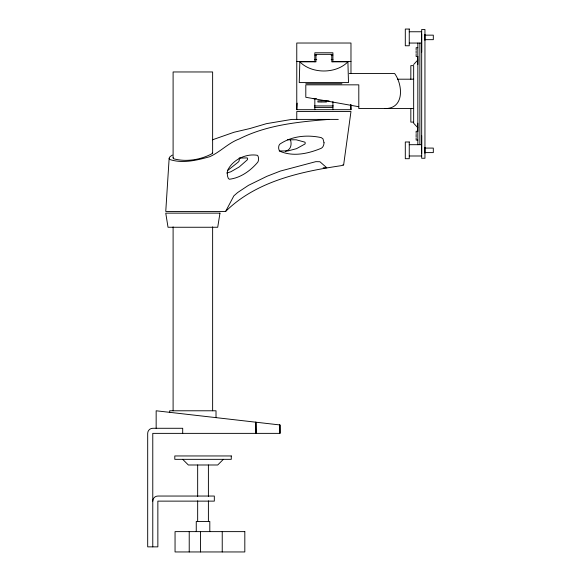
<?xml version="1.0" encoding="UTF-8"?>
<svg xmlns="http://www.w3.org/2000/svg" width="581" height="581" viewBox="0 0 581 581"><rect width="100%" height="100%" fill="white"/><g stroke="black" fill="none" stroke-linecap="round" stroke-linejoin="round"><path stroke-width="0.87" d="M255.684 433.368L255.444 422.147L255.444 433.368M279.672 433.368L279.534 424.907L279.534 433.368M152.774 546.859L152.774 433.368L279.875 433.368L279.86 424.943L279.432 424.9M279.81 424.943L279.781 433.368M410.832 108.56L410.832 122.112L413.657 122.112L413.657 65.638L410.832 65.638L410.832 79.198M417.833 131.146L417.833 56.604M421.675 153.733L421.675 34.018M347.903 61.84L348.491 82.582L299.251 82.582L299.84 61.84L315.97 61.84L315.97 54.345L331.78 54.345L331.78 61.84L347.903 61.84C336.021 74.041 311.728 74.041 299.84 61.84M172.325 155.091L169.957 156.725L169.151 158.25L165.759 211.44L225.631 211.44C256.068 181.366 300.108 171.758 340.989 165.701A19.798 1.423 -2.4 0 0 342.964 164.539M350.975 104.478L350.975 109.686L296.768 109.686L297.189 103.135M343.64 164.881L350.975 111.494L296.768 111.494L296.768 119.403M225.631 211.44L233.86 195.848L237.665 192.522L248.45 185.361L266.904 176.312L280.332 171.075L315.781 161.663L319.906 161.729L326.769 167.764L323.174 167.764M212.631 152.454L211.956 153.725C200.706 159.819 186.189 162.157 173.777 158.816L173.102 157.727M413.657 64.513L417.833 59.996M223.358 459.339L217.715 464.989L188.346 464.989L182.703 459.339M285.286 151.358C290.965 149.876 291.894 144.691 290.522 139.941M227.592 170.56L238.675 161.729A3.82 2.121 -90 0 0 239.307 158.134M212.472 139.796L233.961 132.272L249.83 128.554L266.447 123.666L291.793 119.403L338.28 119.403M226.764 173L230.737 171.816L239.227 166.958L247.433 159.717A1.06 0.53 -90 0 0 247.237 157.916L239.14 158.09M385.987 108.56C404.594 107.899 402.72 84.565 394.659 73.547L349.283 73.547M328.853 119.403C298.344 121.843 266.882 124.915 239.19 138.99C228.202 143.02 220.192 152.106 209.639 156.725C196.995 160.283 182.783 163.733 169.957 159.564L169.151 158.25M287.544 139.803L296.201 139.789L304.909 142.163A1.06 0.53 -90 0 1 304.967 144.001L296.499 148.671L287.922 150.944L279.265 150.966M409.256 31.759L421.675 31.759M424.362 35.15L433.31 35.15L433.31 39.668L424.362 39.668M409.256 43.052L421.675 43.052L421.675 29.5L424.951 29.5L424.951 158.25L421.675 158.25L421.675 144.698L409.256 144.698M417.833 47.686L416.141 47.686L416.141 49.886M314.837 55.013L316.645 55.013M331.097 55.013L332.906 55.013M417.833 56.495L416.141 56.495L416.141 54.294M314.8 59.429L316.754 59.429M331.214 59.429L332.942 59.429M296.768 61.557L314.837 61.557M332.906 61.557L350.975 61.557M397.527 79.198L413.657 79.198M305.802 83.715L341.94 83.715M313.253 98.617L316.369 98.617M329.057 100.876L317.887 100.876L317.887 102.009L320.879 102.009M321.278 102.009L326.471 102.009M314.386 105.938L333.363 105.938M314.837 107.412L332.906 107.412M413.657 108.56L358.804 108.56L358.804 84.841L305.802 84.841L305.802 97.267L358.811 106.73M417.833 131.255L416.141 131.255L416.141 133.463M417.833 140.065L416.141 140.065L416.141 137.864M424.362 148.082L433.31 148.082L433.31 152.607L424.362 152.607M409.256 155.991L421.675 155.991M279.272 424.878L156.158 410.782L156.158 428.284M417.833 127.755L413.657 123.237L413.657 122.242M350.663 104.776L350.975 109.686M279.868 424.943L279.875 433.368M255.952 433.368L255.945 422.205L256.228 433.368M424.951 34.584L424.951 40.234M424.951 147.523L424.951 153.166M421.675 43.306L421.675 52.087M421.675 135.663L421.675 144.444M419.867 43.052L419.867 144.393M417.833 43.052L417.833 64.535M417.833 123.216L417.833 144.698M416.141 50.816L416.141 53.358M416.141 134.393L416.141 136.934M350.975 73.547L350.975 43.023L296.768 43.023L296.768 109.686M332.906 61.782L332.906 52.777L314.837 52.777L314.837 61.782M332.906 101.566L332.906 109.686M314.837 98.385L314.837 109.686M222.232 531.622L222.232 551.95M216.016 417.637L216.016 410.782L169.71 410.782L169.71 412.328M212.631 153.5L212.631 71.964L173.102 71.964L173.102 158.025M212.631 226.88L212.631 410.782M209.806 531.622L209.806 521.455L196.255 521.455L196.255 531.622M208.397 464.989L208.397 496.363M208.397 500.844L208.397 521.455M200.525 531.622L200.525 551.95M197.663 464.989L197.663 496.363M197.663 500.844L197.663 521.455M189.224 531.622L189.224 551.95M182.703 433.368L182.703 428.284L152.774 428.284A5.084 5.084 0 0 0 147.69 433.368L147.69 546.859L157.858 546.859L157.858 501.127L214.324 501.127L214.324 496.043L157.858 496.043A5.084 5.084 0 0 0 152.774 501.127M173.102 226.88L173.102 410.782M387.52 108.48A14.685 14.685 0 0 1 384.455 108.48M324.031 142.737C323.9 144.872 323.21 147.313 321.14 148.337C308.293 153.566 293.841 156.95 280.412 151.467L279.795 151.075A3.856 2.142 -90 0 1 279.555 144.458L280.136 143.921C292.236 135.925 307.327 134.603 321.22 137.61L322.971 138.844L324.031 142.737M227.563 170.48L227.367 171.831A5.49 1.801 88.4 0 0 227.592 176.283L228.333 178.447L229.342 179.246C240.614 177.917 250.346 170.829 257.601 162.404L258.022 161.729A3.82 1.692 -90 0 0 257.412 155.309C245.77 153.311 232.683 159.768 227.563 170.48M219.974 213.14L217.715 227.258L168.018 227.258L165.759 213.14L219.974 213.14M409.256 29.05L405.298 29.05L405.298 45.768L409.256 45.768L409.256 29.05M409.256 141.989L405.298 141.989L405.298 158.7L409.256 158.7L409.256 141.989M231.267 455.954L174.794 455.954L174.794 459.339L231.267 459.339L231.267 455.954M244.819 531.622L175.048 531.622L175.048 551.95L244.819 551.95L244.819 531.622"/></g></svg>
